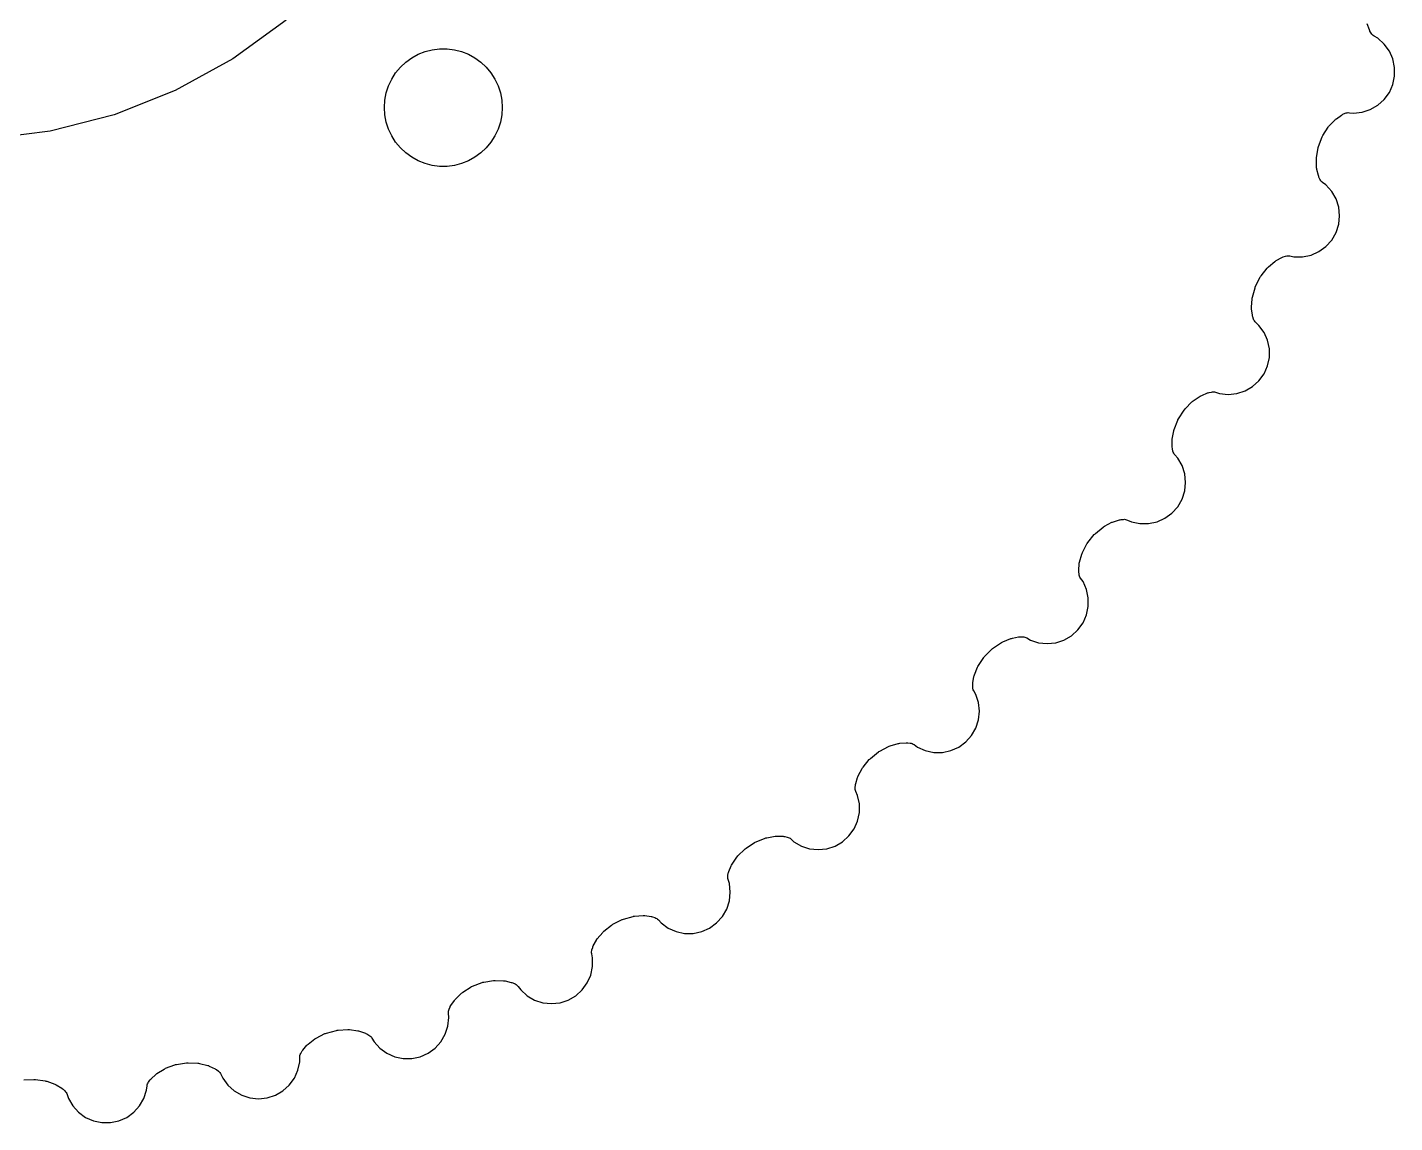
# Model space of a CAD drawing. Header units: metres. Extents: x -46 to 146, y -46 to 46.
# Drawn here: x 102.3 to 144.05, y -46.01 to -12.55 of the extents above; entities that cross this region are included whole.
import ezdxf

# ---------------------------------------------------------------- set-up
doc = ezdxf.new("R2010")
doc.units = ezdxf.units.M

msp = doc.modelspace()

# ---------------------------------------------------------------- linework, layer by layer
for p, q in [((110.199, -12.3282), (108.573, -13.5092)), ((143.281, -12.622), (143.216, -12.4382)), ((143.293, -12.6509), (143.281, -12.622)), ((143.301, -12.666), (143.293, -12.6509)), ((143.339, -12.73), (143.301, -12.666)), ((143.357, -12.756), (143.339, -12.73)), ((143.377, -12.7796), (143.357, -12.756)), ((143.401, -12.8004), (143.377, -12.7796)), ((143.429, -12.8195), (143.401, -12.8004)), ((143.54, -12.8835), (143.429, -12.8195)), ((143.737, -13.0603), (143.54, -12.8835)), ((114.234, -13.3713), (114.444, -13.2881)), ((114.444, -13.2881), (114.663, -13.2319)), ((114.663, -13.2319), (114.887, -13.2036)), ((114.887, -13.2036), (115.113, -13.2036)), ((115.113, -13.2036), (115.337, -13.2319)), ((115.337, -13.2319), (115.556, -13.2881)), ((115.556, -13.2881), (115.766, -13.3713)), ((143.892, -13.274), (143.737, -13.0603)), ((143.999, -13.5152), (143.892, -13.274)), ((108.573, -13.5092), (106.812, -14.4772)), ((113.544, -13.942), (113.688, -13.7678)), ((113.688, -13.7678), (113.853, -13.6131)), ((113.853, -13.6131), (114.036, -13.4802)), ((114.036, -13.4802), (114.234, -13.3713)), ((115.766, -13.3713), (115.964, -13.4802)), ((115.964, -13.4802), (116.147, -13.6131)), ((116.147, -13.6131), (116.312, -13.7678)), ((116.312, -13.7678), (116.456, -13.942)), ((144.054, -13.7737), (143.999, -13.5152)), ((144.054, -14.0379), (144.054, -13.7737)), ((113.326, -14.3374), (113.423, -14.1328)), ((113.423, -14.1328), (113.544, -13.942)), ((116.456, -13.942), (116.577, -14.1328)), ((116.577, -14.1328), (116.674, -14.3374)), ((143.999, -14.2962), (144.054, -14.0379)), ((106.812, -14.4772), (104.944, -15.2169)), ((113.214, -14.7744), (113.257, -14.5524)), ((113.257, -14.5524), (113.326, -14.3374)), ((116.674, -14.3374), (116.743, -14.5524)), ((116.743, -14.5524), (116.786, -14.7744)), ((143.737, -14.7513), (143.892, -14.5376)), ((143.892, -14.5376), (143.999, -14.2962)), ((113.2, -15), (113.214, -14.7744)), ((113.214, -15.2256), (113.2, -15)), ((116.786, -14.7744), (116.8, -15)), ((116.8, -15), (116.786, -15.2256)), ((143.311, -15.0601), (143.54, -14.928)), ((143.54, -14.928), (143.737, -14.7513)), ((104.944, -15.2169), (102.998, -15.7166)), ((113.257, -15.4476), (113.214, -15.2256)), ((113.326, -15.6626), (113.257, -15.4476)), ((116.743, -15.4476), (116.674, -15.6626)), ((116.786, -15.2256), (116.743, -15.4476)), ((142.055, -15.5576), (142.236, -15.3712)), ((142.236, -15.3712), (142.249, -15.3584)), ((142.249, -15.3584), (142.273, -15.339)), ((142.273, -15.339), (142.434, -15.2284)), ((142.434, -15.2284), (142.448, -15.2192)), ((142.448, -15.2192), (142.476, -15.2049)), ((142.476, -15.2049), (142.545, -15.1753)), ((142.545, -15.1753), (142.577, -15.1638)), ((142.577, -15.1638), (142.608, -15.1573)), ((142.608, -15.1573), (142.639, -15.1547)), ((142.639, -15.1547), (142.67, -15.156)), ((142.67, -15.156), (142.798, -15.1694)), ((142.798, -15.1694), (143.06, -15.1418)), ((143.06, -15.1418), (143.311, -15.0601)), ((102.998, -15.7166), (101.005, -15.9684)), ((113.423, -15.8671), (113.326, -15.6626)), ((113.544, -16.058), (113.423, -15.8671)), ((116.577, -15.8671), (116.456, -16.058)), ((116.674, -15.6626), (116.577, -15.8671)), ((141.848, -15.8766), (141.864, -15.8491)), ((141.864, -15.8491), (142.024, -15.597)), ((142.024, -15.597), (142.035, -15.5816)), ((142.035, -15.5816), (142.055, -15.5576)), ((113.688, -16.2322), (113.544, -16.058)), ((113.853, -16.3869), (113.688, -16.2322)), ((116.312, -16.2322), (116.147, -16.3869)), ((116.456, -16.058), (116.312, -16.2322)), ((141.667, -16.529), (141.716, -16.2341)), ((141.716, -16.2341), (141.72, -16.2156)), ((141.72, -16.2156), (141.729, -16.1857)), ((141.729, -16.1857), (141.841, -15.8939)), ((141.841, -15.8939), (141.848, -15.8766)), ((114.036, -16.5198), (113.853, -16.3869)), ((114.234, -16.6287), (114.036, -16.5198)), ((114.444, -16.7119), (114.234, -16.6287)), ((115.766, -16.6287), (115.556, -16.7119)), ((115.964, -16.5198), (115.766, -16.6287)), ((116.147, -16.3869), (115.964, -16.5198)), ((141.663, -16.5602), (141.667, -16.529)), ((141.663, -16.579), (141.663, -16.5602)), ((141.672, -16.8381), (141.663, -16.579)), ((114.663, -16.7681), (114.444, -16.7119)), ((114.887, -16.7964), (114.663, -16.7681)), ((115.113, -16.7964), (114.887, -16.7964)), ((115.337, -16.7681), (115.113, -16.7964)), ((115.556, -16.7119), (115.337, -16.7681)), ((141.675, -16.8693), (141.672, -16.8381)), ((141.679, -16.8873), (141.675, -16.8693)), ((141.724, -17.0769), (141.679, -16.8873)), ((141.734, -17.1069), (141.724, -17.0769)), ((141.74, -17.1228), (141.734, -17.1069)), ((141.771, -17.1905), (141.74, -17.1228)), ((141.786, -17.2181), (141.771, -17.1905)), ((141.804, -17.2437), (141.786, -17.2181)), ((141.825, -17.2669), (141.804, -17.2437)), ((141.851, -17.2888), (141.825, -17.2669)), ((141.955, -17.3641), (141.851, -17.2888)), ((142.132, -17.5604), (141.955, -17.3641)), ((142.264, -17.7892), (142.132, -17.5604)), ((142.346, -18.0404), (142.264, -17.7892)), ((142.373, -18.3031), (142.346, -18.0404)), ((142.346, -18.5659), (142.373, -18.3031)), ((142.264, -18.8171), (142.346, -18.5659)), ((141.955, -19.2422), (142.132, -19.0459)), ((142.132, -19.0459), (142.264, -18.8171)), ((140.439, -19.6737), (140.61, -19.5805)), ((140.61, -19.5805), (140.625, -19.5729)), ((140.625, -19.5729), (140.654, -19.5616)), ((140.654, -19.5616), (140.725, -19.5393)), ((140.725, -19.5393), (140.759, -19.5312)), ((140.759, -19.5312), (140.79, -19.528)), ((140.79, -19.528), (140.821, -19.5286)), ((140.821, -19.5286), (140.852, -19.5332)), ((140.852, -19.5332), (140.977, -19.5598)), ((140.977, -19.5598), (141.242, -19.5598)), ((141.242, -19.5598), (141.5, -19.5049)), ((141.5, -19.5049), (141.741, -19.3974)), ((141.741, -19.3974), (141.955, -19.2422)), ((139.978, -20.1383), (140.164, -19.9043)), ((140.164, -19.9043), (140.176, -19.8901)), ((140.176, -19.8901), (140.199, -19.8684)), ((140.199, -19.8684), (140.397, -19.7018)), ((140.397, -19.7018), (140.412, -19.6904)), ((140.412, -19.6904), (140.439, -19.6737)), ((139.796, -20.4877), (139.809, -20.4589)), ((139.809, -20.4589), (139.951, -20.1804)), ((139.951, -20.1804), (139.96, -20.164)), ((139.96, -20.164), (139.978, -20.1383)), ((139.684, -21.1018), (139.702, -20.8431)), ((139.702, -20.8431), (139.704, -20.8245)), ((139.704, -20.8245), (139.711, -20.7938)), ((139.711, -20.7938), (139.79, -20.5056)), ((139.79, -20.5056), (139.796, -20.4877)), ((139.684, -21.1332), (139.684, -21.1018)), ((139.686, -21.1515), (139.684, -21.1332)), ((139.711, -21.3448), (139.686, -21.1515)), ((139.717, -21.3756), (139.711, -21.3448)), ((139.722, -21.392), (139.717, -21.3756)), ((139.745, -21.4626), (139.722, -21.392)), ((139.757, -21.4917), (139.745, -21.4626)), ((139.773, -21.519), (139.757, -21.4917)), ((139.791, -21.5442), (139.773, -21.519)), ((139.815, -21.5688), (139.791, -21.5442)), ((139.91, -21.6544), (139.815, -21.5688)), ((140.065, -21.8682), (139.91, -21.6544)), ((140.173, -22.1095), (140.065, -21.8682)), ((140.228, -22.3679), (140.173, -22.1095)), ((140.228, -22.6321), (140.228, -22.3679)), ((140.065, -23.1318), (140.173, -22.8905)), ((140.173, -22.8905), (140.228, -22.6321)), ((139.714, -23.5223), (139.91, -23.3455)), ((139.91, -23.3455), (140.065, -23.1318)), ((138.132, -23.8068), (138.161, -23.7929)), ((138.161, -23.7929), (138.34, -23.7181)), ((138.34, -23.7181), (138.357, -23.7121)), ((138.357, -23.7121), (138.387, -23.7039)), ((138.387, -23.7039), (138.46, -23.6892)), ((138.46, -23.6892), (138.494, -23.6847)), ((138.494, -23.6847), (138.525, -23.6847)), ((138.525, -23.6847), (138.556, -23.6886)), ((138.556, -23.6886), (138.587, -23.6964)), ((138.587, -23.6964), (138.708, -23.736)), ((138.708, -23.736), (138.971, -23.7636)), ((138.971, -23.7636), (139.234, -23.736)), ((139.234, -23.736), (139.485, -23.6543)), ((139.485, -23.6543), (139.714, -23.5223)), ((137.633, -24.2305), (137.654, -24.2067)), ((137.654, -24.2067), (137.863, -23.9935)), ((137.863, -23.9935), (137.877, -23.9806)), ((137.877, -23.9806), (137.902, -23.9615)), ((137.902, -23.9615), (138.117, -23.8165)), ((138.117, -23.8165), (138.132, -23.8068)), ((137.32, -24.8308), (137.429, -24.5525)), ((137.429, -24.5525), (137.437, -24.5353)), ((137.437, -24.5353), (137.452, -24.5079)), ((137.452, -24.5079), (137.622, -24.2458)), ((137.622, -24.2458), (137.633, -24.2305)), ((137.261, -25.1343), (137.306, -24.879)), ((137.306, -24.879), (137.31, -24.8607)), ((137.31, -24.8607), (137.32, -24.8308)), ((137.257, -25.1655), (137.261, -25.1343)), ((137.257, -25.1839), (137.257, -25.1655)), ((137.262, -25.3788), (137.257, -25.1839)), ((137.265, -25.41), (137.262, -25.3788)), ((137.268, -25.4269), (137.265, -25.41)), ((137.284, -25.4995), (137.268, -25.4269)), ((137.293, -25.5297), (137.284, -25.4995)), ((137.305, -25.5585), (137.293, -25.5297)), ((137.321, -25.5855), (137.305, -25.5585)), ((137.342, -25.6125), (137.321, -25.5855)), ((137.428, -25.7076), (137.342, -25.6125)), ((137.56, -25.9364), (137.428, -25.7076)), ((137.642, -26.1876), (137.56, -25.9364)), ((137.669, -26.4503), (137.642, -26.1876)), ((137.56, -26.9643), (137.642, -26.713)), ((137.642, -26.713), (137.669, -26.4503)), ((137.428, -27.193), (137.56, -26.9643)), ((136.796, -27.6521), (137.038, -27.5446)), ((137.038, -27.5446), (137.251, -27.3894)), ((137.251, -27.3894), (137.428, -27.193)), ((134.917, -28.01), (135.148, -27.8198)), ((135.148, -27.8198), (135.163, -27.8085)), ((135.163, -27.8085), (135.189, -27.792)), ((135.189, -27.792), (135.418, -27.6703)), ((135.418, -27.6703), (135.435, -27.6623)), ((135.435, -27.6623), (135.464, -27.6514)), ((135.464, -27.6514), (135.651, -27.5959)), ((135.651, -27.5959), (135.668, -27.5916)), ((135.668, -27.5916), (135.699, -27.5866)), ((135.699, -27.5866), (135.773, -27.5795)), ((135.773, -27.5795), (135.807, -27.5786)), ((135.807, -27.5786), (135.838, -27.5819)), ((135.838, -27.5819), (135.869, -27.5891)), ((135.869, -27.5891), (135.898, -27.6)), ((135.898, -27.6), (136.015, -27.6521)), ((136.015, -27.6521), (136.274, -27.707)), ((136.274, -27.707), (136.538, -27.707)), ((136.538, -27.707), (136.796, -27.6521)), ((134.52, -28.5957), (134.658, -28.3304)), ((134.658, -28.3304), (134.667, -28.3141)), ((134.667, -28.3141), (134.685, -28.2885)), ((134.685, -28.2885), (134.882, -28.0456)), ((134.882, -28.0456), (134.894, -28.0314)), ((134.894, -28.0314), (134.917, -28.01)), ((134.43, -28.8914), (134.501, -28.6422)), ((134.501, -28.6422), (134.507, -28.6244)), ((134.507, -28.6244), (134.52, -28.5957)), ((134.405, -29.1347), (134.421, -28.9404)), ((134.405, -29.166), (134.405, -29.1347)), ((134.406, -29.1832), (134.405, -29.166)), ((134.414, -29.2571), (134.406, -29.1832)), ((134.421, -28.9404), (134.423, -28.9221)), ((134.423, -28.9221), (134.43, -28.8914)), ((134.42, -29.288), (134.414, -29.2571)), ((134.429, -29.318), (134.42, -29.288)), ((134.442, -29.3465), (134.429, -29.318)), ((134.461, -29.3755), (134.442, -29.3465)), ((134.536, -29.4791), (134.461, -29.3755)), ((134.643, -29.7204), (134.536, -29.4791)), ((134.698, -29.9788), (134.643, -29.7204)), ((134.698, -30.243), (134.698, -29.9788)), ((134.643, -30.5014), (134.698, -30.243)), ((134.381, -30.9564), (134.536, -30.7427)), ((134.536, -30.7427), (134.643, -30.5014)), ((132.063, -31.3317), (132.092, -31.3181)), ((132.092, -31.3181), (132.332, -31.221)), ((132.332, -31.221), (132.349, -31.2147)), ((132.349, -31.2147), (132.38, -31.207)), ((132.38, -31.207), (132.571, -31.1712)), ((132.571, -31.1712), (132.588, -31.1687)), ((132.588, -31.1687), (132.62, -31.167)), ((132.62, -31.167), (132.694, -31.1677)), ((132.694, -31.1677), (132.728, -31.1704)), ((132.728, -31.1704), (132.759, -31.1769)), ((132.759, -31.1769), (132.789, -31.1873)), ((132.789, -31.1873), (132.817, -31.2012)), ((132.817, -31.2012), (132.928, -31.2652)), ((132.928, -31.2652), (133.179, -31.3469)), ((133.704, -31.3469), (133.955, -31.2653)), ((133.955, -31.2653), (134.184, -31.1332)), ((134.184, -31.1332), (134.381, -30.9564)), ((131.538, -31.7591), (131.759, -31.5381)), ((131.759, -31.5381), (131.773, -31.5253)), ((131.773, -31.5253), (131.798, -31.5064)), ((131.798, -31.5064), (132.047, -31.3414)), ((132.047, -31.3414), (132.063, -31.3317)), ((133.179, -31.3469), (133.441, -31.3745)), ((133.441, -31.3745), (133.704, -31.3469)), ((131.221, -32.332), (131.318, -32.0916)), ((131.318, -32.0916), (131.326, -32.0746)), ((131.326, -32.0746), (131.341, -32.0473)), ((131.341, -32.0473), (131.506, -31.7979)), ((131.506, -31.7979), (131.517, -31.7826)), ((131.517, -31.7826), (131.538, -31.7591)), ((131.171, -32.5714), (131.207, -32.3798)), ((131.207, -32.3798), (131.211, -32.3618)), ((131.211, -32.3618), (131.221, -32.332)), ((131.167, -32.6026), (131.171, -32.5714)), ((131.167, -32.6196), (131.167, -32.6026)), ((131.168, -32.694), (131.167, -32.6196)), ((131.17, -32.7253), (131.168, -32.694)), ((131.176, -32.7561), (131.17, -32.7253)), ((131.186, -32.7859), (131.176, -32.7561)), ((131.201, -32.8166), (131.186, -32.7859)), ((131.265, -32.9276), (131.201, -32.8166)), ((131.347, -33.1788), (131.265, -32.9276)), ((131.374, -33.4415), (131.347, -33.1788)), ((131.265, -33.9555), (131.347, -33.7042)), ((131.347, -33.7042), (131.374, -33.4415)), ((130.956, -34.3806), (131.133, -34.1842)), ((131.133, -34.1842), (131.265, -33.9555)), ((128.304, -34.6738), (128.33, -34.6576)), ((128.33, -34.6576), (128.596, -34.5196)), ((128.596, -34.5196), (128.613, -34.5115)), ((128.613, -34.5115), (128.642, -34.501)), ((128.642, -34.501), (128.891, -34.4296)), ((128.891, -34.4296), (128.909, -34.4252)), ((128.909, -34.4252), (128.94, -34.4207)), ((128.94, -34.4207), (129.135, -34.4051)), ((129.135, -34.4051), (129.152, -34.4044)), ((129.152, -34.4044), (129.183, -34.406)), ((129.183, -34.406), (129.257, -34.4144)), ((129.257, -34.4144), (129.291, -34.4207)), ((129.291, -34.4207), (129.321, -34.4304)), ((129.321, -34.4304), (129.349, -34.4437)), ((129.349, -34.4437), (129.375, -34.4606)), ((129.375, -34.4606), (129.479, -34.5358)), ((129.479, -34.5358), (129.72, -34.6433)), ((129.72, -34.6433), (129.979, -34.6982)), ((130.243, -34.6982), (130.501, -34.6433)), ((130.501, -34.6433), (130.743, -34.5358)), ((130.743, -34.5358), (130.956, -34.3806)), ((127.82, -35.1478), (128.01, -34.9171)), ((128.01, -34.9171), (128.023, -34.903)), ((128.023, -34.903), (128.046, -34.8817)), ((128.046, -34.8817), (128.288, -34.6851)), ((128.288, -34.6851), (128.304, -34.6738)), ((129.979, -34.6982), (130.243, -34.6982)), ((127.596, -35.6512), (127.651, -35.4644)), ((127.651, -35.4644), (127.657, -35.447)), ((127.657, -35.447), (127.67, -35.4184)), ((127.67, -35.4184), (127.792, -35.1895)), ((127.792, -35.1895), (127.801, -35.1733)), ((127.801, -35.1733), (127.82, -35.1478)), ((127.579, -35.8042), (127.58, -35.7729)), ((127.581, -35.8355), (127.579, -35.8042)), ((127.58, -35.7729), (127.587, -35.6988)), ((127.588, -35.8661), (127.581, -35.8355)), ((127.587, -35.6988), (127.589, -35.6818)), ((127.6, -35.8983), (127.588, -35.8661)), ((127.589, -35.6818), (127.596, -35.6512)), ((127.652, -36.0153), (127.6, -35.8983)), ((127.707, -36.2737), (127.652, -36.0153)), ((127.707, -36.5378), (127.707, -36.2737)), ((127.652, -36.7962), (127.707, -36.5378)), ((127.389, -37.2513), (127.545, -37.0376)), ((127.545, -37.0376), (127.652, -36.7962)), ((124.246, -37.6222), (124.508, -37.452)), ((124.508, -37.452), (124.524, -37.4424)), ((124.524, -37.4424), (124.553, -37.4291)), ((124.553, -37.4291), (124.831, -37.3195)), ((124.831, -37.3195), (124.848, -37.3133)), ((124.848, -37.3133), (124.879, -37.3059)), ((124.879, -37.3059), (125.134, -37.2609)), ((125.134, -37.2609), (125.153, -37.2584)), ((125.153, -37.2584), (125.184, -37.2572)), ((125.184, -37.2572), (125.379, -37.2621)), ((125.379, -37.2621), (125.396, -37.2631)), ((125.396, -37.2631), (125.427, -37.268)), ((125.427, -37.268), (125.499, -37.2841)), ((125.499, -37.2841), (125.532, -37.2938)), ((125.532, -37.2938), (125.561, -37.3066)), ((125.561, -37.3066), (125.588, -37.3228)), ((125.588, -37.3228), (125.612, -37.3423)), ((125.612, -37.3423), (125.708, -37.428)), ((125.708, -37.428), (125.936, -37.5601)), ((125.936, -37.5601), (126.188, -37.6418)), ((126.713, -37.6418), (126.964, -37.5601)), ((126.964, -37.5601), (127.193, -37.4281)), ((127.193, -37.4281), (127.389, -37.2513)), ((123.817, -38.1167), (123.961, -37.9017)), ((123.961, -37.9017), (123.973, -37.8866)), ((123.973, -37.8866), (123.993, -37.8633)), ((123.993, -37.8633), (124.207, -37.6536)), ((124.207, -37.6536), (124.221, -37.6409)), ((124.221, -37.6409), (124.246, -37.6222)), ((126.188, -37.6418), (126.45, -37.6694)), ((126.45, -37.6694), (126.713, -37.6418)), ((123.689, -38.4598), (123.704, -38.3869)), ((123.704, -38.3869), (123.708, -38.3702)), ((123.708, -38.3702), (123.718, -38.3405)), ((123.718, -38.3405), (123.793, -38.1605)), ((123.793, -38.1605), (123.801, -38.1438)), ((123.801, -38.1438), (123.817, -38.1167)), ((123.685, -38.4909), (123.689, -38.4598)), ((123.685, -38.5223), (123.685, -38.4909)), ((123.688, -38.5535), (123.685, -38.5223)), ((123.696, -38.5867), (123.688, -38.5535)), ((123.736, -38.7084), (123.696, -38.5867)), ((123.764, -38.9711), (123.736, -38.7084)), ((123.654, -39.4851), (123.736, -39.2338)), ((123.736, -39.2338), (123.764, -38.9711)), ((123.522, -39.7138), (123.654, -39.4851)), ((119.904, -40.1638), (120.138, -39.9776)), ((120.138, -39.9776), (120.153, -39.9665)), ((120.153, -39.9665), (120.18, -39.9505)), ((120.18, -39.9505), (120.459, -39.8086)), ((120.459, -39.8086), (120.476, -39.8007)), ((120.476, -39.8007), (120.506, -39.7905)), ((120.506, -39.7905), (120.794, -39.7106)), ((120.794, -39.7106), (120.812, -39.7063)), ((120.812, -39.7063), (120.843, -39.7021)), ((120.843, -39.7021), (121.102, -39.6841)), ((121.102, -39.6841), (121.12, -39.6835)), ((121.12, -39.6835), (121.152, -39.6855)), ((121.152, -39.6855), (121.345, -39.7107)), ((121.345, -39.7107), (121.362, -39.7135)), ((121.362, -39.7135), (121.392, -39.7216)), ((121.392, -39.7216), (121.462, -39.7453)), ((121.462, -39.7453), (121.494, -39.7584)), ((121.494, -39.7584), (121.521, -39.7741)), ((121.521, -39.7741), (121.546, -39.793)), ((121.546, -39.793), (121.569, -39.815)), ((121.569, -39.815), (121.654, -39.9102)), ((121.654, -39.9102), (121.868, -40.0655)), ((121.868, -40.0655), (122.11, -40.1729)), ((122.89, -40.1729), (123.132, -40.0655)), ((123.132, -40.0655), (123.346, -39.9102)), ((123.346, -39.9102), (123.522, -39.7138)), ((119.581, -40.6097), (119.674, -40.4385)), ((119.674, -40.4385), (119.683, -40.4227)), ((119.683, -40.4227), (119.702, -40.3974)), ((119.702, -40.3974), (119.868, -40.1988)), ((119.868, -40.1988), (119.881, -40.1849)), ((119.881, -40.1849), (119.904, -40.1638)), ((122.11, -40.1729), (122.368, -40.2278)), ((122.368, -40.2278), (122.632, -40.2278)), ((122.632, -40.2278), (122.89, -40.1729)), ((119.528, -40.787), (119.532, -40.7558)), ((119.528, -40.8184), (119.528, -40.787)), ((119.533, -40.8522), (119.528, -40.8184)), ((119.532, -40.7558), (119.539, -40.7253)), ((119.56, -40.9774), (119.533, -40.8522)), ((119.539, -40.7253), (119.562, -40.6543)), ((119.562, -40.6543), (119.567, -40.6381)), ((119.567, -40.6381), (119.581, -40.6097)), ((119.505, -41.5), (119.56, -41.2416)), ((119.56, -41.2416), (119.56, -40.9774)), ((115.894, -41.8411), (116.186, -41.7291)), ((116.186, -41.7291), (116.203, -41.723)), ((116.203, -41.723), (116.234, -41.7159)), ((116.234, -41.7159), (116.529, -41.6666)), ((116.529, -41.6666), (116.548, -41.6642)), ((116.548, -41.6642), (116.579, -41.6633)), ((116.579, -41.6633), (116.838, -41.6724)), ((116.838, -41.6724), (116.856, -41.6737)), ((116.856, -41.6737), (116.887, -41.6791)), ((116.887, -41.6791), (117.077, -41.7243)), ((117.077, -41.7243), (117.093, -41.7289)), ((117.093, -41.7289), (117.123, -41.7401)), ((117.123, -41.7401), (117.19, -41.771)), ((119.242, -41.955), (119.397, -41.7414)), ((119.397, -41.7414), (119.505, -41.5)), ((115.371, -42.2355), (115.558, -42.0554)), ((115.558, -42.0554), (115.572, -42.0429)), ((115.572, -42.0429), (115.597, -42.0244)), ((115.597, -42.0244), (115.849, -41.8637)), ((115.849, -41.8637), (115.865, -41.8542)), ((115.865, -41.8542), (115.894, -41.8411)), ((117.19, -41.771), (117.221, -41.7873)), ((117.221, -41.7873), (117.246, -41.8058)), ((117.246, -41.8058), (117.269, -41.8273)), ((117.269, -41.8273), (117.289, -41.8515)), ((117.289, -41.8515), (117.364, -41.9551)), ((117.364, -41.9551), (117.56, -42.1318)), ((117.56, -42.1318), (117.789, -42.2639)), ((118.817, -42.2639), (119.046, -42.1318)), ((119.046, -42.1318), (119.242, -41.955)), ((115.158, -42.6047), (115.165, -42.5741)), ((115.165, -42.5741), (115.175, -42.5446)), ((115.175, -42.5446), (115.205, -42.4763)), ((115.205, -42.4763), (115.212, -42.4609)), ((115.212, -42.4609), (115.228, -42.4339)), ((115.228, -42.4339), (115.339, -42.2735)), ((115.339, -42.2735), (115.35, -42.2587)), ((115.35, -42.2587), (115.371, -42.2355)), ((117.789, -42.2639), (118.04, -42.3455)), ((118.04, -42.3455), (118.303, -42.3732)), ((118.303, -42.3732), (118.566, -42.3455)), ((118.566, -42.3455), (118.817, -42.2639)), ((115.142, -43.0602), (115.169, -42.7975)), ((115.155, -42.636), (115.158, -42.6047)), ((115.156, -42.6702), (115.155, -42.636)), ((115.169, -42.7975), (115.156, -42.6702)), ((111.092, -43.4402), (111.119, -43.4245)), ((111.119, -43.4245), (111.386, -43.291)), ((111.386, -43.291), (111.404, -43.2833)), ((111.404, -43.2833), (111.433, -43.2732)), ((111.433, -43.2732), (111.735, -43.1924)), ((111.735, -43.1924), (111.753, -43.1882)), ((111.753, -43.1882), (111.785, -43.1843)), ((111.785, -43.1843), (112.083, -43.1661)), ((112.083, -43.1661), (112.102, -43.1657)), ((112.102, -43.1657), (112.133, -43.1681)), ((112.133, -43.1681), (112.39, -43.2042)), ((112.39, -43.2042), (112.408, -43.2074)), ((112.408, -43.2074), (112.438, -43.216)), ((112.438, -43.216), (112.622, -43.2808)), ((112.622, -43.2808), (112.638, -43.287)), ((112.638, -43.287), (112.666, -43.3013)), ((112.666, -43.3013), (112.73, -43.3391)), ((112.73, -43.3391), (112.758, -43.3584)), ((112.758, -43.3584), (112.782, -43.3795)), ((112.782, -43.3795), (112.802, -43.4032)), ((112.802, -43.4032), (112.819, -43.4294)), ((114.928, -43.5403), (115.06, -43.3115)), ((115.06, -43.3115), (115.142, -43.0602)), ((110.645, -43.8978), (110.682, -43.833)), ((110.682, -43.833), (110.691, -43.8184)), ((110.691, -43.8184), (110.709, -43.7933)), ((110.709, -43.7933), (110.836, -43.6452)), ((110.836, -43.6452), (110.849, -43.6317)), ((110.849, -43.6317), (110.872, -43.6109)), ((110.872, -43.6109), (111.076, -43.4512)), ((111.076, -43.4512), (111.092, -43.4402)), ((112.819, -43.4294), (112.883, -43.5403)), ((112.883, -43.5403), (113.06, -43.7366)), ((113.06, -43.7366), (113.274, -43.8919)), ((114.538, -43.8919), (114.751, -43.7366)), ((114.751, -43.7366), (114.928, -43.5403)), ((106.519, -44.3488), (106.799, -44.2441)), ((106.799, -44.2441), (106.817, -44.2381)), ((106.817, -44.2381), (106.847, -44.2313)), ((106.847, -44.2313), (107.156, -44.1824)), ((107.156, -44.1824), (107.175, -44.1802)), ((107.175, -44.1802), (107.206, -44.1796)), ((107.206, -44.1796), (107.505, -44.1927)), ((107.505, -44.1927), (107.523, -44.1942)), ((107.523, -44.1942), (107.554, -44.1999)), ((107.554, -44.1999), (107.806, -44.2626)), ((107.806, -44.2626), (107.824, -44.2677)), ((110.558, -44.4072), (110.613, -44.1487)), ((110.613, -44.0207), (110.615, -43.9865)), ((110.613, -44.1487), (110.613, -44.0207)), ((110.615, -43.9865), (110.621, -43.9557)), ((110.621, -43.9557), (110.631, -43.926)), ((110.631, -43.926), (110.645, -43.8978)), ((113.274, -43.8919), (113.515, -43.9993)), ((113.515, -43.9993), (113.774, -44.0542)), ((113.774, -44.0542), (114.038, -44.0542)), ((114.038, -44.0542), (114.296, -43.9993)), ((114.296, -43.9993), (114.538, -43.8919)), ((106.052, -44.6958), (106.073, -44.6728)), ((106.073, -44.6728), (106.215, -44.5388)), ((106.215, -44.5388), (106.228, -44.5267)), ((106.228, -44.5267), (106.254, -44.5084)), ((106.254, -44.5084), (106.474, -44.371)), ((106.474, -44.371), (106.49, -44.3617)), ((106.49, -44.3617), (106.519, -44.3488)), ((107.824, -44.2677), (107.853, -44.2794)), ((107.853, -44.2794), (108.029, -44.3631)), ((108.029, -44.3631), (108.044, -44.3709)), ((108.044, -44.3709), (108.07, -44.388)), ((108.07, -44.388), (108.13, -44.4323)), ((108.13, -44.4323), (108.156, -44.4545)), ((108.156, -44.4545), (108.177, -44.4779)), ((108.177, -44.4779), (108.195, -44.5036)), ((108.195, -44.5036), (108.21, -44.5315)), ((108.21, -44.5315), (108.262, -44.6485)), ((108.262, -44.6485), (108.417, -44.8622)), ((110.295, -44.8621), (110.45, -44.6484)), ((110.45, -44.6484), (110.558, -44.4072)), ((102.186, -44.7047), (102.498, -44.6884)), ((102.498, -44.6884), (102.517, -44.6881)), ((102.517, -44.6881), (102.549, -44.6908)), ((102.549, -44.6908), (102.844, -44.735)), ((102.844, -44.735), (102.863, -44.7385)), ((102.863, -44.7385), (102.893, -44.7474)), ((102.893, -44.7474), (103.136, -44.8361)), ((103.136, -44.8361), (103.154, -44.843)), ((103.154, -44.843), (103.181, -44.8577)), ((103.181, -44.8577), (103.348, -44.9593)), ((103.348, -44.9593), (103.362, -44.9687)), ((103.362, -44.9687), (103.386, -44.9884)), ((103.386, -44.9884), (103.441, -45.0387)), ((103.441, -45.0387), (103.465, -45.0635)), ((103.465, -45.0635), (103.483, -45.0889)), ((103.483, -45.0889), (103.498, -45.1164)), ((105.858, -45.2674), (105.94, -45.0162)), ((105.94, -45.0162), (105.953, -44.8889)), ((105.953, -44.8889), (105.959, -44.8551)), ((105.959, -44.8551), (105.968, -44.8252)), ((105.968, -44.8252), (105.982, -44.7967)), ((105.982, -44.7967), (105.998, -44.77)), ((105.998, -44.77), (106.041, -44.7094)), ((106.041, -44.7094), (106.052, -44.6958)), ((108.417, -44.8622), (108.613, -45.0389)), ((108.613, -45.0389), (108.842, -45.171)), ((109.87, -45.171), (110.099, -45.0389)), ((110.099, -45.0389), (110.295, -44.8621)), ((103.498, -45.1164), (103.51, -45.1456)), ((103.51, -45.1456), (103.549, -45.2674)), ((103.549, -45.2674), (103.681, -45.4962)), ((103.681, -45.4962), (103.858, -45.6925)), ((105.549, -45.6925), (105.726, -45.4962)), ((105.726, -45.4962), (105.858, -45.2674)), ((108.842, -45.171), (109.093, -45.2526)), ((109.093, -45.2526), (109.356, -45.2803)), ((109.356, -45.2803), (109.619, -45.2526)), ((109.619, -45.2526), (109.87, -45.171)), ((103.858, -45.6925), (104.072, -45.8478)), ((104.072, -45.8478), (104.313, -45.9552)), ((105.094, -45.9552), (105.336, -45.8478)), ((105.336, -45.8478), (105.549, -45.6925)), ((104.313, -45.9552), (104.572, -46.0102)), ((104.572, -46.0102), (104.836, -46.0102)), ((104.836, -46.0102), (105.094, -45.9552))]:
    msp.add_line(p, q)

doc.saveas('drawing.dxf')
